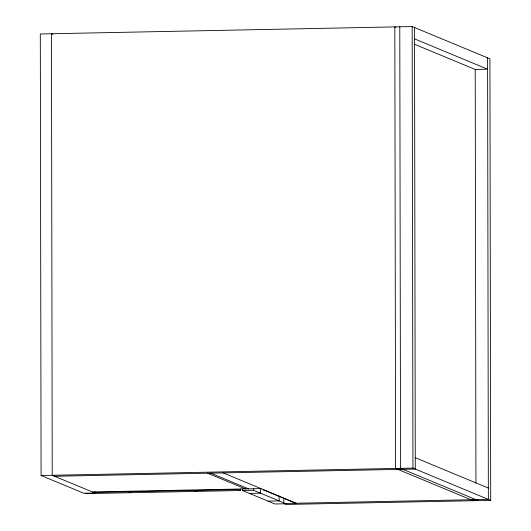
<?xml version="1.0" encoding="UTF-8"?>
<svg xmlns="http://www.w3.org/2000/svg" width="531" height="531" viewBox="0 0 531 531"><rect width="100%" height="100%" fill="white"/><g stroke="black" fill="none" stroke-linecap="round" stroke-linejoin="round"><path stroke-width="0.8" d="M283.826 498.509L283.833 503.481L286.163 504.45L490.697 500.368L489.921 58.828L412.175 26.55L40.303 33.971L41.079 475.51L83.838 493.266L94.996 493.04L94.989 491.387M41.079 475.51L412.945 468.09L490.697 500.368M397.215 469.112L402.173 469.012M54.567 476.261L415.282 469.059L414.512 27.519M92.401 491.965L260.986 488.6M95.049 492.41L238.16 489.555L240.497 490.525L240.49 488.865M263.834 489.788L263.217 489.801L295.608 503.249M240.497 490.525L86.785 493.591L85.624 493.107M242.481 488.878L242.481 490.538L253.639 490.319L284.51 503.129M249.351 493.392L260.509 493.166L260.502 488.274M268.009 501.138L279.167 500.912L279.16 496.02M283.833 503.481L488.361 499.399L487.591 57.859M286.036 503.766L274.879 503.985L242.481 490.538M471.72 500.043L476.679 499.943M395.9 27.346L394.825 26.895L395.595 468.442L473.34 500.713M414.532 38.869L487.611 69.209L475.212 69.461L414.313 44.179M52.987 34.382L51.461 33.745L52.23 475.291L94.996 493.04M415.262 457.709L488.341 488.049M478.298 500.614L400.553 468.342L399.783 26.796M223.146 472.895L296.232 503.235M210.754 473.141L248.72 488.905M207.654 473.207L245.488 488.912M194.16 490.432L196.49 491.401M128.462 491.746L130.792 492.715M475.218 69.7L475.935 483.077M412.175 26.55L412.945 468.09M253.639 488.659L253.639 490.319"/></g></svg>
